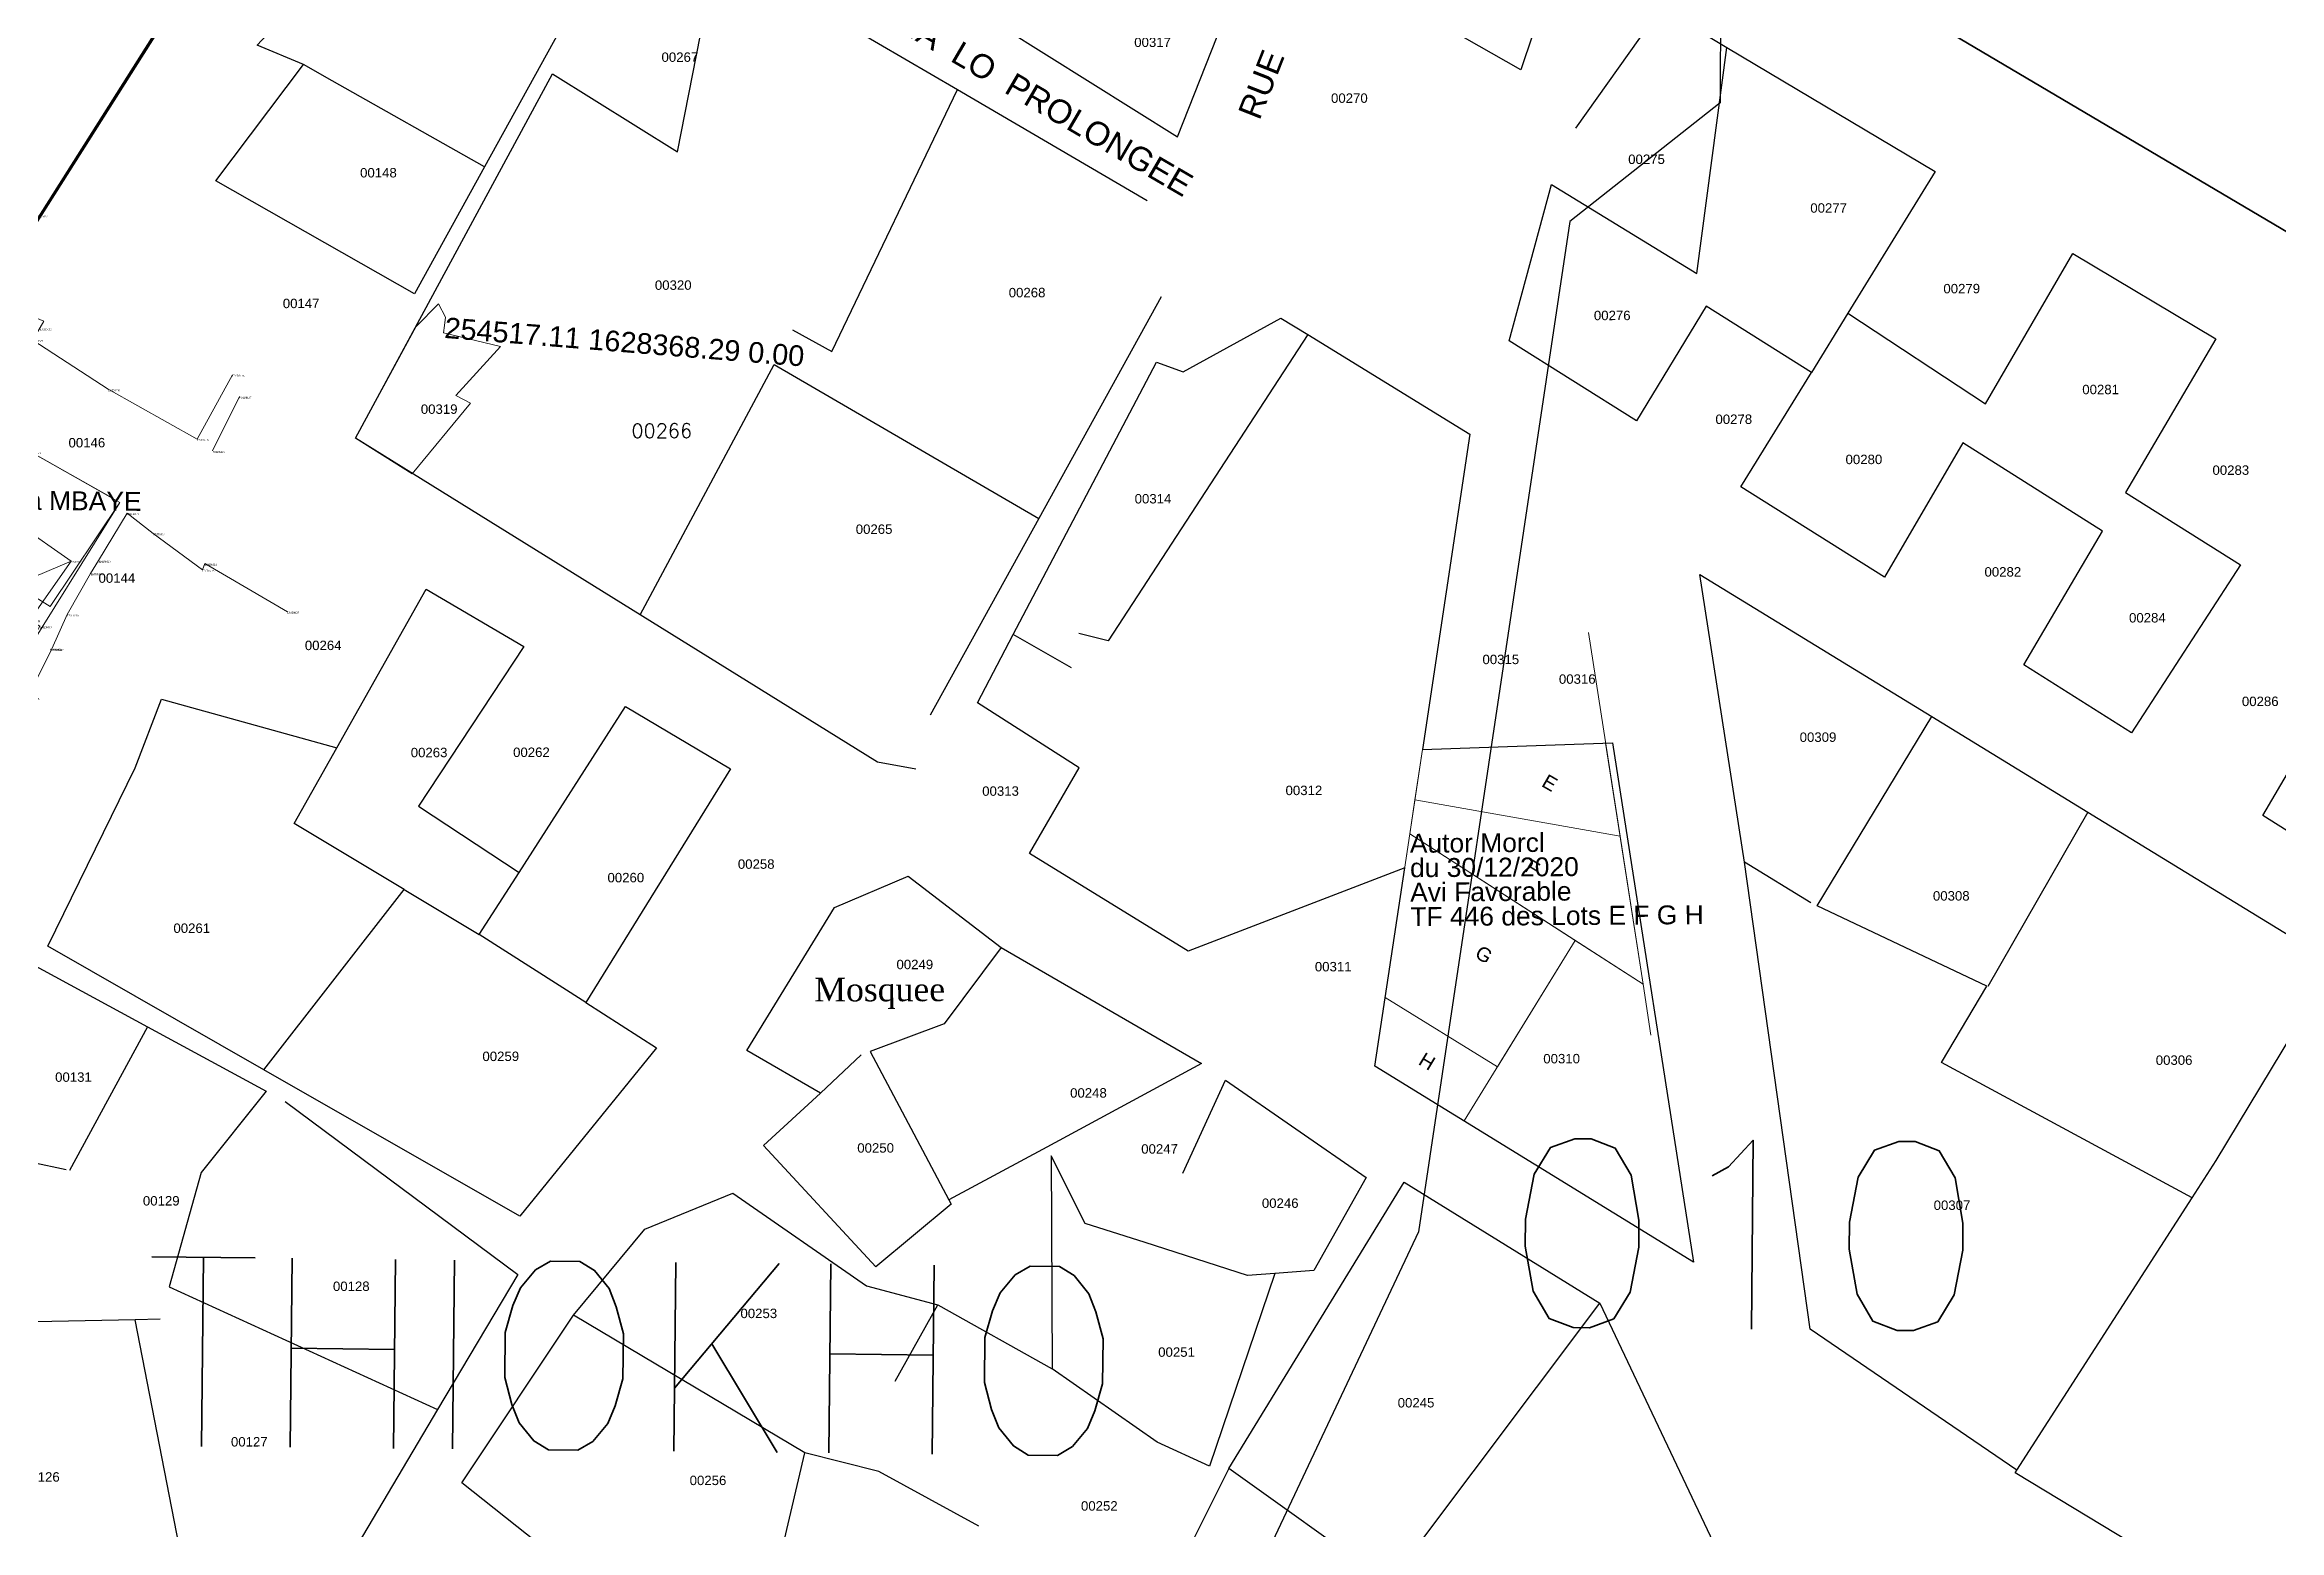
# Model space of a CAD drawing. Header units: metres. Extents: x 0 to 1324930, y 0 to 1631912.
# Drawn here: x 254476.1 to 254712.6, y 1628251.4 to 1628408.7 of the extents above; entities that cross this region are included whole.
import ezdxf
from ezdxf.enums import TextEntityAlignment as Align

# ---------------------------------------------------------------- set-up
doc = ezdxf.new("R2010")
doc.units = ezdxf.units.M
doc.header["$MEASUREMENT"] = 0
doc.linetypes.add('DGN Style 2', pattern=[29.229957, 17.537974, -11.691983])
for name, color, linetype in [('A_revoir_niveau_0', 7, 'Continuous'), ('historique_numero_parcelle', 7, 'Continuous'), ('limites_parcelles', 7, 'Continuous'), ('limites_sections', 7, 'Continuous'), ('limites_tf', 7, 'Continuous'), ('numero_lot', 7, 'Continuous'), ('numero_parcelle', 7, 'Continuous')]:
    doc.layers.add(name, color=color, linetype=linetype)
for name, color, linetype, lineweight in [('Autorisation de Morceller', 7, 'Continuous', 0), ('Cotation Surface 1', 1, 'Continuous', 0), ('Limites des CA Rufisque', 5, 'Continuous', 53), ('limites_communes_2025', 7, 'Continuous', 0), ('Nom_rues', 7, 'Continuous', 0), ('Régularisation', 1, 'Continuous', 40), ('VOIES_DE_CO_AXE_DE_20M49', 7, 'Continuous', 53)]:
    doc.layers.add(name, color=color, linetype=linetype, lineweight=lineweight)
doc.styles.add('ROMANC', font='romanc.shx', dxfattribs={"height": 0.2})
doc.styles.add('Style-Arial', font='arial.ttf')
doc.styles.add('Style-FANCY', font='times.ttf')
doc.styles.add('Style-STANDARD', font='STANDARD.shx')
doc.styles.add('Style-txt', font='txt.shx')
doc.styles.add('StyleTimes New Roman', font='times.ttf')

# ---------------------------------------------------------------- blocks, each defined once
blk = doc.blocks.new('*U89')
at = {"layer": 'Cotation Surface 1', "color": 4, "linetype": 'Continuous', "lineweight": 13, "flags": 128}
blk.add_lwpolyline([(-15.003492, 7.836878), (-15.049512, 6.937868), (-15.096581, 6.138683), (-8.87451, 5.1835), (-13.252577, -0.442233), (-11.581132, -1.156807), (-17.231293, -9.236347), (-23.611634, -5.886756), (-20.837412, 0.354425), (-18.074399, 6.606581), (-15.894535, 9.236318), (-15.003492, 7.836878)], close=True, dxfattribs=at)
at = {"layer": 'Cotation Surface 1', "color": 7, "linetype": 'Continuous', "lineweight": 40, "style": 'Style-Arial'}
blk.add_text('254517.11 1628368.29 0.00', height=2.218462, rotation=360, dxfattribs=at).set_placement((-15.003492, 7.836878), align=Align.TOP_LEFT)
blk = doc.blocks.new('*U124')
at = {"color": 7, "linetype": 'Continuous', "lineweight": 0}
for p, q in [((5.670322, 24.938745), (-6.025775, 32.377943)), ((6.62295, 10.74515), (1.422571, 2.933097)), ((4.35353, 5.775277), (3.133484, 2.676828)), ((4.35353, 5.775277), (3.133484, 2.676828)), ((4.35353, 5.775277), (7.396151, 4.577215)), ((8.981312, -3.215414), (4.35353, 5.775277)), ((8.981312, -3.215414), (4.35353, 5.775277)), ((4.35353, 5.775277), (7.396151, 4.577215)), ((11.047923, -0.339358), (14.723205, 6.175448)), ((11.047923, -0.339358), (14.723205, 6.175448)), ((17.040151, -3.719831), (14.723205, 6.175448)), ((17.040151, -3.719831), (14.723205, 6.175448)), ((1.422571, 2.933097), (-1.083962, -0.497985)), ((1.165553, -1.720498), (1.422571, 2.933097)), ((1.165553, -1.720498), (1.422571, 2.933097)), ((1.422571, 2.933097), (2.560274, 2.304105)), ((1.422571, 2.933097), (2.560274, 2.304105)), ((1.422571, 2.933097), (2.560274, 2.304105)), ((1.422571, 2.933097), (2.560274, 2.304105)), ((4.343089, 2.200534), (3.133484, 2.676828)), ((4.343089, 2.200534), (3.133484, 2.676828)), ((7.09572, 3.814233), (7.396151, 4.577215)), ((7.09572, 3.814233), (7.396151, 4.577215)), ((11.124635, 2.227808), (7.09572, 3.814233)), ((11.124635, 2.227808), (7.09572, 3.814233)), ((11.047923, -0.339358), (20.715433, 2.794975)), ((11.047923, -0.339358), (20.715433, 2.794975)), ((17.040151, -3.719831), (20.715433, 2.794975)), ((17.040151, -3.719831), (20.715433, 2.794975)), ((3.392011, 1.092035), (-1.083962, -0.497985)), ((3.392011, 1.092035), (-1.083962, -0.497985)), ((3.392011, 1.092035), (1.165553, -1.720498)), ((3.392011, 1.092035), (1.165553, -1.720498)), ((2.51119, -2.451793), (4.343089, 2.200534)), ((2.51119, -2.451793), (4.343089, 2.200534)), ((2.560274, 2.304105), (3.392011, 1.092035)), ((2.560274, 2.304105), (3.392011, 1.092035)), ((3.170673, -0.776955), (11.124635, 2.227808)), ((3.170673, -0.776955), (11.124635, 2.227808)), ((8.981312, -3.215414), (11.124635, 2.227808)), ((8.981312, -3.215414), (11.124635, 2.227808)), ((2.51119, -2.451793), (-1.083962, -0.497985)), ((3.170673, -0.776955), (8.981312, -3.215414)), ((3.170673, -0.776955), (8.981312, -3.215414)), ((11.047923, -0.339358), (17.040151, -3.719831)), ((11.047923, -0.339358), (17.040151, -3.719831)), ((2.51119, -2.451793), (8.021803, -4.570015)), ((8.981312, -3.215414), (8.021803, -4.570015)), ((8.981312, -3.215414), (8.021803, -4.570015)), ((8.021803, -4.570015), (9.883906, -7.939744)), ((18.150597, -6.692457), (19.440141, -4.848662)), ((18.150597, -6.692457), (19.440141, -4.848662)), ((19.560075, -7.678241), (18.150597, -6.692457)), ((19.560075, -7.678241), (18.150597, -6.692457)), ((19.440141, -4.848662), (24.987913, -8.728756)), ((20.371437, -15.347907), (19.440141, -4.848662)), ((20.371437, -15.347907), (19.440141, -4.848662)), ((19.440141, -4.848662), (24.987913, -8.728756)), ((9.883906, -7.939744), (5.707876, -13.910646)), ((9.883906, -7.939744), (12.932312, -10.071789)), ((16.224456, -12.447522), (19.560075, -7.678241)), ((16.224456, -12.447522), (19.560075, -7.678241)), ((16.224456, -12.447522), (24.987913, -8.728756)), ((16.224456, -12.447522), (24.987913, -8.728756)), ((20.598136, -15.005275), (24.987913, -8.728756)), ((20.598136, -15.005275), (24.987913, -8.728756)), ((12.932312, -10.071789), (12.227362, -11.07973)), ((18.971059, -15.79625), (12.227362, -11.07973)), ((2.011277, -13.447335), (0.635731, -14.710534)), ((2.777119, -14.199335), (2.011277, -13.447335)), ((4.538089, -13.088159), (2.777119, -14.199335)), ((5.707876, -13.910646), (4.538084, -13.088639)), ((7.070629, -14.868247), (5.707876, -13.910646)), ((20.371437, -15.347907), (16.224456, -12.447522)), ((20.371437, -15.347907), (16.224456, -12.447522)), ((0.635736, -14.710055), (2.360593, -15.884539)), ((2.360593, -15.884539), (2.865717, -15.447021)), ((2.865717, -15.447021), (7.70709, -19.62551)), ((6.982396, -15.308838), (7.070629, -14.868247)), ((14.446319, -21.533454), (6.982396, -15.308838)), ((18.971059, -15.79625), (14.446319, -21.533454)), ((17.559288, -19.262992), (20.321777, -15.313175)), ((21.684442, -15.638701), (19.009739, -20.277433)), ((20.371437, -15.347907), (20.598136, -15.005275)), ((20.598131, -15.005754), (21.684442, -15.638701)), ((7.70709, -19.62551), (12.119497, -22.208705)), ((19.009739, -20.277433), (17.559288, -19.262992)), ((16.080077, -22.393221), (14.609107, -21.668728))]:
    blk.add_line(p, q, dxfattribs=at)
at = {"color": 1, "linetype": 'Continuous', "lineweight": 0}
for p, q in [((-1.161861, 29.002941), (-6.02577, 32.378422)), ((5.670322, 24.938745), (-1.161861, 29.002941)), ((-11.919797, 26.323904), (-33.892102, -0.919694)), ((-11.919797, 26.323904), (-33.892102, -0.919694)), ((-11.919797, 26.323904), (-14.625115, 27.859508)), ((-0.355605, 19.01822), (-11.919797, 26.323904)), ((21.25088, 27.851533), (16.270772, 20.994817)), ((-43.953686, 7.902002), (-32.082199, 24.449606)), ((-43.953686, 7.902002), (-32.082199, 24.449606)), ((-6.780339, 10.062517), (-0.355605, 19.01822)), ((-6.780339, 10.062517), (-0.355605, 19.01822)), ((1.173908, 17.773884), (-0.355605, 19.01822)), ((16.338499, 20.168413), (16.434587, 18.995939)), ((16.434587, 18.995939), (22.102326, 16.646918)), ((22.102326, 16.646918), (20.929556, 14.666581)), ((20.929556, 14.666581), (28.900655, 9.446157)), ((-17.537667, -5.219321), (-6.780339, 10.062517)), ((-17.537667, -5.219321), (-6.780339, 10.062517)), ((38.316945, 4.179148), (42.058791, 10.989216)), ((-49.062155, 1.096878), (-43.953686, 7.902002)), ((5.752284, 9.437228), (9.604865, 9.062924)), ((28.900655, 9.446157), (38.316945, 4.179148)), ((42.791746, 8.677389), (39.959676, 2.926423)), ((-33.892102, -0.919694), (-45.008214, -16.997694)), ((-3.264326, -4.585926), (-1.083962, -0.497985)), ((-3.264326, -4.585926), (-7.021889, -10.569334)), ((19.243891, -20.038226), (30.138962, -2.521242)), ((30.903902, -3.65851), (27.892936, -8.684658)), ((30.903902, -3.65851), (27.892936, -8.684658)), ((33.673715, -5.804126), (30.903902, -3.65851)), ((-25.405723, -16.406584), (-17.537667, -5.219321)), ((38.88015, -9.654931), (33.673715, -5.804126)), ((27.892936, -8.684658), (27.04489, -10.036324)), ((27.892936, -8.684658), (27.04489, -10.036324)), ((39.117371, -9.006888), (38.88015, -9.654931)), ((47.869549, -14.090609), (39.117371, -9.006888)), ((-10.779451, -16.552741), (-7.021889, -10.569334)), ((16.197333, -26.205763), (-7.021889, -10.569334)), ((27.04489, -10.036324), (24.557464, -14.385633)), ((27.04489, -10.036324), (24.557464, -14.385633)), ((-11.807055, -18.43255), (-10.779451, -16.552741)), ((24.557464, -14.385633), (22.926279, -18.031099)), ((24.557464, -14.385633), (22.926279, -18.031099)), ((22.926279, -18.031099), (20.359237, -23.219119)), ((16.197333, -26.205763), (19.243891, -20.038226)), ((20.359237, -23.219119), (15.79549, -31.852653)), ((13.675977, -30.491013), (16.197333, -26.205763))]:
    blk.add_line(p, q, dxfattribs=at)
at = {"color": 2, "linetype": 'Continuous', "lineweight": 0}
for p, q in [((6.62295, 10.74515), (-12.782869, -17.564793)), ((6.62295, 10.74515), (-12.782869, -17.564793)), ((6.62295, 10.74515), (29.241033, -2.014682)), ((6.62295, 10.74515), (30.138962, -2.521242)), ((6.62295, 10.74515), (29.241033, -2.014682)), ((6.62295, 10.74515), (30.138962, -2.521242)), ((22.775309, -13.548673), (-0.195717, 0.79782)), ((22.775309, -13.548673), (-0.195717, 0.79782)), ((30.138962, -2.521242), (22.775309, -13.548673)), ((30.138962, -2.521242), (22.775309, -13.548673))]:
    blk.add_line(p, q, dxfattribs=at)
at = {"color": 7, "linetype": 'Continuous', "lineweight": 0, "style": 'StyleTimes New Roman'}
for s, height, p in [('EMDM80', 0.2, (-6.025775, 32.377943)), ('EMDM81', 0.2, (-1.161866, 29.002462)), ('EMDM83', 0.2, (5.699745, 28.567657)), ('EMDM78', 0.2, (-14.62512, 27.859029)), ('EMDM79', 0.2, (-11.919803, 26.323425)), ('EMDM37', 0.2, (21.250875, 27.851053)), ('EMDM73', 0.4, (-32.082199, 24.449606)), ('EMDM82', 0.2, (5.670317, 24.938266)), ('EMDM36', 0.2, (18.415408, 23.947124)), ('EMDM84', 0.2, (-0.35561, 19.017741)), ('EMDM35', 0.2, (16.338494, 20.167934)), ('EMDM34', 0.2, (16.434582, 18.99546)), ('EMDM85', 0.2, (1.173903, 17.773405)), ('EMDM33', 0.2, (19.895604, 17.561023)), ('EMDM31', 0.2, (20.929551, 14.666101)), ('EMDM32', 0.2, (21.665038, 15.908044)), ('EMDM86', 0.2, (-6.780344, 10.062038)), ('EMDM86', 0.2, (-6.780344, 10.062038)), ('EMDM28', 0.2, (42.058786, 10.988737)), ('EMDM74', 0.4, (-43.953686, 7.902002)), ('EMDM5', 0.4, (9.604865, 9.062924)), ('EMDM30', 0.2, (28.90065, 9.445677)), ('EMDM27', 0.2, (42.791741, 8.67691)), ('EMDM66', 0.2, (0.476178, 2.857911)), ('EMDM3', 0.2, (1.672175, 3.412978)), ('EMDM6', 0.2, (20.715428, 2.794496)), ('EMDM29', 0.2, (38.31694, 4.178669)), ('EMDM26', 0.2, (39.959671, 2.925943)), ('EMDM65', 0.2, (3.459932, 1.543295)), ('EMDM64', 0.2, (3.671493, 1.566974)), ('EMDM39', 0.2, (11.335843, 1.702868)), ('EMDM77', 0.2, (-33.892149, -0.924166)), ('EMDM67', 0.2, (-1.439455, -0.162232)), ('EMDM1', 0.2, (-1.083962, -0.497985)), ('EMDM71', 0.2, (-1.028006, -1.816145)), ('EMDM68', 0.2, (-1.002201, -0.207027)), ('EMDM69', 0.2, (0.186533, -0.771646)), ('EMDM40', 0.2, (11.103574, -0.644222)), ('EMDM72', 0.2, (-3.264331, -4.586406)), ('EMDM70', 0.2, (-1.078679, -3.698117)), ('EMDM42', 0.2, (7.608655, -4.692431)), ('EMDM41', 0.2, (9.113195, -3.535173)), ('EMDM21', 0.2, (30.903897, -3.65899)), ('EMDM87', 0.2, (-17.537672, -5.2198)), ('EMDM22', 0.2, (33.67371, -5.804605)), ('EMDM43', 0.2, (9.782956, -7.416823)), ('EMDM53', 0.2, (13.91746, -7.50476)), ('EMDM7', 0.2, (24.987866, -8.733228)), ('EMDM20', 0.2, (27.892931, -8.685137)), ('EMDM24', 0.2, (39.117366, -9.007367)), ('EMDM2', 0.4, (-8.878126, -10.182363)), ('EMDM44', 0.2, (12.158981, -10.09233)), ('EMDM45', 0.2, (12.543384, -10.712803)), ('EMDM52', 0.2, (15.010592, -10.049084)), ('EMDM51', 0.2, (16.168751, -11.049106)), ('EMDM19', 0.2, (27.044885, -10.036803)), ('EMDM23', 0.2, (38.880145, -9.655411)), ('EMDM59', 0.2, (-0.943888, -13.133353)), ('EMDM58', 0.2, (2.011272, -13.447814)), ('EMDM56', 0.2, (4.538084, -13.088639)), ('EMDM25', 0.2, (47.869544, -14.091088)), ('EMDM88', 0.2, (-25.405728, -16.407064)), ('EMDM90', 0.4, (-10.779451, -16.552741)), ('EMDM60', 0.2, (0.635731, -14.710534)), ('EMDM61', 0.2, (2.360588, -15.885018)), ('EMDM57', 0.2, (2.777072, -14.203807)), ('EMDM62', 0.2, (2.865712, -15.447501)), ('EMDM54', 0.2, (6.982396, -15.308838)), ('EMDM55', 0.2, (7.070629, -14.868247)), ('EMDM50', 0.2, (13.259477, -15.533991)), ('EMDM8', 0.2, (20.17377, -15.647132)), ('EMDM9', 0.2, (20.598131, -15.005754)), ('EMDM10', 0.2, (21.684442, -15.638701)), ('EMDM18', 0.2, (24.557459, -14.386113)), ('EMDM76', 0.2, (-45.008219, -16.998173)), ('EMDM89', 0.4, (-11.807055, -18.43255)), ('EMDM46', 0.2, (16.184863, -16.778691)), ('EMDM16', 0.2, (22.707213, -17.988575)), ('EMDM17', 0.2, (22.926274, -18.031578)), ('EMDM63', 0.2, (7.707085, -19.625989)), ('EMDM11', 0.2, (19.243886, -20.038706)), ('EMDM47', 0.2, (12.119492, -22.209184)), ('EMDM49', 0.2, (14.609101, -21.669208)), ('EMDM48', 0.2, (16.080072, -22.3937)), ('EMDM15', 0.2, (20.359232, -23.219598)), ('EMDM12', 0.2, (16.197328, -26.206242)), ('EMDM13', 0.4, (13.675977, -30.491013)), ('EMDM14', 0.4, (15.79549, -31.852653))]:
    blk.add_text(s, height=height, rotation=359.3981, dxfattribs=at).set_placement(p, align=Align.TOP_LEFT)
at = {"color": 7, "linetype": 'Continuous', "lineweight": 30, "style": 'StyleTimes New Roman'}
blk.add_text('EMDM75', height=0.2, rotation=359.3981, dxfattribs=at).set_placement((-49.062202, 1.092405), align=Align.TOP_LEFT)
at = {"color": 7, "linetype": 'Continuous', "lineweight": 30, "insert": (6.62295, 10.74515), "char_height": 0.2, "attachment_point": 1, "rotation": 359.39809687, "line_spacing_factor": 0.72, "style": 'StyleTimes New Roman'}
blk.add_mtext('\\fArial|b0|i0|c00|p39;254460.556,1628373.481', dxfattribs=at)
at = {"color": 7, "linetype": 'Continuous', "lineweight": 0, "char_height": 0.4, "attachment_point": 1, "rotation": 359.39809687, "line_spacing_factor": 0.72, "style": 'StyleTimes New Roman'}
for s, insert in [('EMDM4', (5.752284, 9.437228)), ('EMDM38', (12.749927, 1.817698))]:
    blk.add_mtext(s, dxfattribs=dict(at, insert=insert))

msp = doc.modelspace()

# ---------------------------------------------------------------- linework, layer by layer
at = {"layer": 'Autorisation de Morceller', "color": 2, "linetype": 'Continuous', "lineweight": 13}
for p, q in [((254639.49891, 1628346.42762), (254642.84684, 1628324.8743)), ((254621.1334, 1628328.72481), (254642.84684, 1628324.8743)), ((254645.28115, 1628309.2031), (254620.59086, 1628325.12282)), ((254626.34614, 1628294.7583), (254638.09889, 1628313.83402))]:
    msp.add_line(p, q, dxfattribs=at)
at = {"layer": 'Autorisation de Morceller', "color": 2, "linetype": 'Continuous', "lineweight": 13, "flags": 128}
msp.add_lwpolyline([(254621.1334, 1628328.72481), (254642.84684, 1628324.8743), (254645.28115, 1628309.2031), (254638.09889, 1628313.83402), (254620.59086, 1628325.12282), (254621.1334, 1628328.72481)], close=True, dxfattribs=at)
msp.add_lwpolyline([(254634.88721, 1628289.49607), (254626.34614, 1628294.7583), (254638.09891, 1628313.834), (254645.28115, 1628309.2031), (254646.11604, 1628303.8284)], dxfattribs=at)
at = {"layer": 'Autorisation de Morceller', "color": 2, "linetype": 'Continuous', "lineweight": 13}
for points in [[(254641.3171, 1628334.72249), (254645.28115, 1628309.2031), (254620.59128, 1628325.12254), (254621.93822, 1628334.06451)], [(254641.3171, 1628334.72249), (254642.84684, 1628324.8743), (254621.1334, 1628328.72481), (254621.93822, 1628334.06451)], [(254620.59128, 1628325.12254), (254638.09889, 1628313.83402), (254626.34621, 1628294.75825), (254616.89464, 1628300.5815)], [(254620.59128, 1628325.12254), (254638.09889, 1628313.83402), (254629.86956, 1628300.47708), (254617.98211, 1628307.80108)]]:
    msp.add_3dface(points, dxfattribs=at)
at = {"layer": 'Limites des CA Rufisque', "color": 1, "linetype": 'Continuous', "lineweight": 70, "extrusion": (4.73613e-08, -2.66677e-08, 1), "elevation": -0.03131, "flags": 128}
msp.add_lwpolyline([(254254.3961, 1628625.9535), (254251.15707, 1628819.12302), (254244.95067, 1628605.35724), (254530.9595, 1628477.75489), (254381.88501, 1628242.49828), (254651.87611, 1628047.60303), (254702.8976, 1628149.646), (254714.8038, 1628163.1398), (254729.8851, 1628173.8554), (254741.93776, 1628179.52722), (254745.58243, 1628185.08964), (254773.63346, 1628185.31333), (254773.9383, 1628185.3648), (255059.3394, 1628190.3528), (254884.8597, 1628290.4389), (254820.169, 1628325.7609), (254650.3061, 1628426.1705), (254597.1248, 1628455.9362), (254528.9207, 1628489.0054), (254260.5899, 1628602.7607), (254249.1013, 1628608.8357), (254254.3961, 1628625.9535)], close=True, dxfattribs=at)
at = {"layer": 'limites_communes_2025', "color": 3, "lineweight": 80, "flags": 128}
for points in [[(254255.5318, 1628934.7207), (254250.7693, 1628842.2487), (254254.3961, 1628625.9535), (254249.1013, 1628608.8357), (254260.5899, 1628602.7607), (254528.9207, 1628489.0054), (254597.1248, 1628455.9362), (254650.3061, 1628426.1705), (254820.169, 1628325.7609), (254884.8597, 1628290.4389), (255059.3394, 1628190.3528), (254773.9383, 1628185.3648), (254743.3789, 1628180.2054), (254729.8851, 1628173.8554), (254714.8038, 1628163.1398), (254702.8976, 1628149.646), (254642.1756, 1628028.202), (254627.0943, 1628011.9301), (254587.0098, 1627982.9582), (254538.1941, 1627952.0019), (254300.4655, 1627793.2515), (254283.3998, 1627779.7578), (254275.8592, 1627770.6296), (254219.5028, 1627640.4544)], [(254820.169, 1628325.7609), (254650.3061, 1628426.1705)]]:
    msp.add_lwpolyline(points, dxfattribs=at)
at = {"layer": 'limites_parcelles'}
for p, q in [((254498.59541, 1628408.60248), (254514.05988, 1628425.13095)), ((254632.33399, 1628406.00063), (254605.76452, 1628421.16188)), ((254543.07892, 1628397.33322), (254547.31023, 1628418.74659)), ((254547.31023, 1628418.74659), (254572.72877, 1628403.90274)), ((254636.24776, 1628417.65163), (254632.33399, 1628406.00063)), ((254533.26649, 1628415.00356), (254522.65916, 1628395.73583)), ((254638.1792, 1628399.83308), (254647.21146, 1628412.51606)), ((254647.21146, 1628412.51606), (254654.14217, 1628408.38136)), ((254503.51097, 1628406.55347), (254498.59541, 1628408.60248)), ((254494.23777, 1628394.26), (254503.51097, 1628406.55347)), ((254506.52541, 1628404.85014), (254503.51097, 1628406.55347)), ((254650.98691, 1628384.43003), (254654.14217, 1628408.38136)), ((254654.14217, 1628408.38136), (254676.21624, 1628395.23007)), ((254522.65916, 1628395.73583), (254506.52541, 1628404.85014)), ((254509.02315, 1628367.00952), (254529.8677, 1628405.56412)), ((254529.8677, 1628405.56412), (254543.07892, 1628397.33322)), ((254559.41049, 1628376.17733), (254572.72877, 1628403.90274)), ((254572.72877, 1628403.90274), (254592.78919, 1628392.18705)), ((254522.65916, 1628395.73583), (254515.2689, 1628382.30651)), ((254676.21624, 1628395.23007), (254666.96928, 1628380.2362)), ((254515.2689, 1628382.30651), (254494.23777, 1628394.26)), ((254631.10995, 1628377.32297), (254635.58251, 1628393.87608)), ((254635.58251, 1628393.87608), (254650.98691, 1628384.43003)), ((254681.51384, 1628370.65815), (254690.77872, 1628386.55221)), ((254690.77872, 1628386.55221), (254705.91208, 1628377.53561)), ((254594.27304, 1628381.95875), (254581.325, 1628358.49491)), ((254651.955, 1628380.99169), (254644.58179, 1628368.84262)), ((254663.09314, 1628373.9462), (254651.955, 1628380.99169)), ((254666.96928, 1628380.2362), (254663.09314, 1628373.9462)), ((254666.96928, 1628380.2362), (254681.51384, 1628370.65815)), ((254555.27449, 1628378.47818), (254559.41049, 1628376.17733)), ((254609.80483, 1628377.98392), (254588.67606, 1628345.5697)), ((254596.62175, 1628374.02283), (254606.95033, 1628379.72763)), ((254606.95033, 1628379.72763), (254609.80483, 1628377.98392)), ((254609.80483, 1628377.98392), (254626.96203, 1628367.45173)), ((254644.58179, 1628368.84262), (254631.10995, 1628377.32297)), ((254705.91208, 1628377.53561), (254696.32802, 1628361.26075)), ((254539.14141, 1628348.29586), (254553.31259, 1628374.82303)), ((254553.31259, 1628374.82303), (254581.325, 1628358.49491)), ((254578.62287, 1628346.21661), (254593.7789, 1628375.04644)), ((254593.7789, 1628375.04644), (254596.62175, 1628374.02283)), ((254655.63973, 1628361.87696), (254663.09314, 1628373.9462)), ((254539.14141, 1628348.29586), (254509.02315, 1628367.00952)), ((254626.96203, 1628367.45173), (254621.93822, 1628334.06451)), ((254679.11298, 1628366.52191), (254670.82437, 1628352.31039)), ((254693.90709, 1628357.15447), (254679.11298, 1628366.52191)), ((254670.82437, 1628352.31039), (254655.63973, 1628361.87696)), ((254696.32802, 1628361.26075), (254708.49773, 1628353.60754)), ((254581.325, 1628358.49491), (254569.84108, 1628337.6849)), ((254685.56831, 1628343.01284), (254693.90709, 1628357.15447)), ((254656.03151, 1628322.13116), (254651.30046, 1628352.57538)), ((254651.30046, 1628352.57538), (254675.8393, 1628337.53947)), ((254708.49773, 1628353.60754), (254696.96681, 1628335.82793)), ((254507.02845, 1628334.22938), (254516.50127, 1628351.03408)), ((254516.50127, 1628351.03408), (254526.82706, 1628344.94688)), ((254564.24161, 1628332.71114), (254539.14141, 1628348.29586)), ((254526.82706, 1628344.94688), (254515.68415, 1628328.05832)), ((254574.83887, 1628339.00666), (254578.62287, 1628346.21661)), ((254584.802, 1628342.71027), (254578.62287, 1628346.21661)), ((254588.67606, 1628345.5697), (254585.57378, 1628346.33267)), ((254710.8894, 1628327.05857), (254721.59891, 1628345.38638)), ((254696.96681, 1628335.82793), (254685.56831, 1628343.01284)), ((254485.68971, 1628332.11979), (254488.47339, 1628339.39744)), ((254488.47339, 1628339.39744), (254507.02845, 1628334.22938)), ((254526.32211, 1628321.05168), (254537.57354, 1628338.5906)), ((254537.57354, 1628338.5906), (254548.70057, 1628332.02517)), ((254585.60658, 1628332.12034), (254574.83887, 1628339.00666)), ((254663.69345, 1628317.51806), (254675.8393, 1628337.53947)), ((254675.8393, 1628337.53947), (254692.36545, 1628327.41589)), ((254502.50617, 1628326.2176), (254507.02845, 1628334.22938)), ((254621.93822, 1628334.06451), (254632.92921, 1628334.43993)), ((254632.92921, 1628334.43993), (254642.05003, 1628334.75103)), ((254642.05003, 1628334.75103), (254650.60829, 1628279.7915)), ((254476.43173, 1628313.23524), (254485.68971, 1628332.11979)), ((254548.70057, 1628332.02517), (254533.40512, 1628307.2657)), ((254568.30396, 1628331.9904), (254564.24161, 1628332.71114)), ((254580.33665, 1628323.03665), (254585.60658, 1628332.12034)), ((254514.14423, 1628319.24327), (254502.50617, 1628326.2176)), ((254515.68415, 1628328.05832), (254526.32211, 1628321.05168)), ((254692.36545, 1628327.41589), (254681.77625, 1628308.95834)), ((254692.36545, 1628327.41589), (254718.49681, 1628311.40349)), ((254727.63658, 1628316.50544), (254710.8894, 1628327.05857)), ((254522.11528, 1628314.48442), (254526.32211, 1628321.05168)), ((254597.12332, 1628312.70364), (254580.33665, 1628323.03665)), ((254620.05681, 1628321.53805), (254597.12332, 1628312.70364)), ((254616.89473, 1628300.53721), (254620.05681, 1628321.53805)), ((254662.98672, 1628272.70887), (254656.03151, 1628322.13116)), ((254663.04263, 1628317.82661), (254656.03151, 1628322.13116)), ((254499.32582, 1628300.13586), (254514.14423, 1628319.24327)), ((254514.14423, 1628319.24327), (254522.10659, 1628314.47084)), ((254559.70629, 1628317.34809), (254567.51, 1628320.64665)), ((254567.51, 1628320.64665), (254577.35905, 1628313.1081)), ((254550.41967, 1628302.2041), (254559.70629, 1628317.34809)), ((254681.65611, 1628309.00807), (254663.69345, 1628317.51806)), ((254522.10659, 1628314.47084), (254522.11528, 1628314.48442)), ((254533.40512, 1628307.2657), (254522.11528, 1628314.48442)), ((254473.10347, 1628312.23739), (254486.99321, 1628304.69817)), ((254499.32582, 1628300.13586), (254476.43173, 1628313.23524)), ((254577.35905, 1628313.1081), (254571.32669, 1628305.02282)), ((254577.35905, 1628313.1081), (254598.56102, 1628300.80495)), ((254705.95283, 1628290.54102), (254718.49681, 1628311.40349)), ((254533.40512, 1628307.2657), (254540.87742, 1628302.48213)), ((254676.88394, 1628300.9357), (254681.65611, 1628309.00807)), ((254486.99321, 1628304.69817), (254478.72689, 1628289.49653)), ((254486.99321, 1628304.69817), (254499.55103, 1628297.896)), ((254571.32669, 1628305.02282), (254563.49213, 1628302.09425)), ((254540.87742, 1628302.48213), (254526.38611, 1628284.65568)), ((254558.24142, 1628297.68139), (254550.41967, 1628302.2041)), ((254526.38611, 1628284.65568), (254499.32582, 1628300.13586)), ((254562.5128, 1628301.73193), (254558.24142, 1628297.68139)), ((254563.49213, 1628302.09425), (254571.80833, 1628286.37962)), ((254598.56102, 1628300.80495), (254582.17863, 1628291.97566)), ((254650.60829, 1628279.7915), (254616.89473, 1628300.53721)), ((254683.92393, 1628297.1213), (254676.88394, 1628300.9357)), ((254499.55103, 1628297.896), (254492.68977, 1628289.26871)), ((254552.20322, 1628292.12652), (254558.24142, 1628297.68139)), ((254596.56744, 1628289.20839), (254601.10552, 1628299.04052)), ((254601.10552, 1628299.04052), (254615.98179, 1628288.74311)), ((254501.58392, 1628296.7905), (254526.19029, 1628278.49419)), ((254703.40629, 1628286.58493), (254683.92393, 1628297.1213)), ((254478.38667, 1628289.56576), (254460.50482, 1628293.39514)), ((254564.07482, 1628279.30175), (254552.20322, 1628292.12652)), ((254582.17863, 1628291.97566), (254571.80833, 1628286.37962)), ((254586.24799, 1628283.88368), (254582.65088, 1628291.03659)), ((254582.65088, 1628291.03659), (254582.75289, 1628268.50302)), ((254703.40629, 1628286.58493), (254705.95283, 1628290.54102)), ((254492.68977, 1628289.26871), (254489.2871, 1628277.17882)), ((254601.43036, 1628257.96434), (254620.01361, 1628288.25233)), ((254615.98179, 1628288.74311), (254610.45358, 1628278.8987)), ((254620.01361, 1628288.25233), (254640.70667, 1628275.43792)), ((254539.62152, 1628283.27599), (254548.93432, 1628287.07812)), ((254548.93432, 1628287.07812), (254563.07932, 1628277.27911)), ((254572.05089, 1628285.92127), (254564.07482, 1628279.30175)), ((254571.80833, 1628286.37962), (254572.05089, 1628285.92127)), ((254684.85024, 1628257.7578), (254703.40629, 1628286.58493)), ((254532.08122, 1628274.18706), (254539.62152, 1628283.27599)), ((254592.57373, 1628281.85794), (254586.24799, 1628283.88368)), ((254603.40358, 1628278.38234), (254592.57373, 1628281.85794)), ((254526.19029, 1628278.49419), (254517.69183, 1628264.20217)), ((254606.31357, 1628278.59909), (254599.40945, 1628258.20972)), ((254606.31357, 1628278.59909), (254603.40358, 1628278.38234)), ((254610.45358, 1628278.8987), (254606.31357, 1628278.59909)), ((254489.2871, 1628277.17882), (254517.69183, 1628264.20217)), ((254563.07932, 1628277.27911), (254570.64519, 1628275.28623)), ((254488.32486, 1628273.74602), (254485.69452, 1628273.69994)), ((254520.25018, 1628256.43676), (254532.08122, 1628274.18706)), ((254556.55896, 1628259.62108), (254532.08122, 1628274.18706)), ((254566.12308, 1628267.20443), (254570.64519, 1628275.28623)), ((254570.64519, 1628275.28623), (254582.75289, 1628268.50302)), ((254620.60502, 1628248.67702), (254640.70667, 1628275.43792)), ((254640.70667, 1628275.43792), (254653.37038, 1628248.75264)), ((254485.69452, 1628273.69994), (254473.3471, 1628273.44752)), ((254490.35051, 1628249.77665), (254485.69452, 1628273.69994)), ((254684.85024, 1628257.7578), (254662.98672, 1628272.70887)), ((254593.86273, 1628260.71735), (254582.75289, 1628268.50302)), ((254517.69183, 1628264.20217), (254505.60682, 1628243.82085)), ((254551.82472, 1628239.44675), (254556.55896, 1628259.62108)), ((254564.38486, 1628257.63881), (254556.55896, 1628259.62108)), ((254599.40945, 1628258.20972), (254593.86273, 1628260.71735)), ((254574.98, 1628251.85228), (254564.38486, 1628257.63881)), ((254601.43036, 1628257.96434), (254592.8985, 1628240.81176)), ((254618.15074, 1628246.02091), (254601.43036, 1628257.96434)), ((254684.67551, 1628257.48635), (254684.85024, 1628257.7578)), ((254719.36974, 1628236.52286), (254684.67551, 1628257.48635)), ((254541.74307, 1628239.42349), (254520.25018, 1628256.43676))]:
    msp.add_line(p, q, dxfattribs=at)
at = {"layer": 'limites_sections', "color": 112, "linetype": 'Continuous', "lineweight": 40, "extrusion": (8.39025e-08, 1.87893e-07, 1), "elevation": 0.32732, "flags": 128}
msp.add_lwpolyline([(254262.03261, 1628116.19268), (254166.41826, 1628175.61859), (254127.46815, 1628196.62724), (254111.3613, 1628174.17081), (254032.48387, 1628219.15291), (253942.25835, 1628268.6873), (253897.9434, 1628292.24873), (253879.12759, 1628301.60979), (253837.10318, 1628319.10065), (253836.32341, 1628343.15576), (253766.75744, 1628373.2026), (253736.00732, 1628381.87538), (253797.54557, 1628539.69914), (253857.92109, 1628652.65223), (253891.31746, 1628762.51784), (253949.11819, 1628726.58373), (253998.55698, 1628699.30707), (254169.03575, 1628626.00115), (254244.31396, 1628604.77554), (254450.41717, 1628512.2488), (254530.32279, 1628477.17319), (254381.88501, 1628242.49828), (254262.03261, 1628116.19268)], close=True, dxfattribs=at)
at = {"layer": 'limites_sections', "color": 112, "lineweight": 40, "extrusion": (3.13226e-08, -1.22909e-08, 1), "elevation": -0.01207, "flags": 128}
msp.add_lwpolyline([(254381.88501, 1628242.49828), (254651.87611, 1628047.60303), (254649.15134, 1628042.15348), (254282.05672, 1627781.84877), (254258.71294, 1627753.64224), (254158.40289, 1627667.71999), (254016.92288, 1627730.1281), (253789.71707, 1627795.71888), (253560.79306, 1627891.44223), (253461.17819, 1627935.95099), (253423.02777, 1627967.74297), (253305.37539, 1628033.50285), (253374.26849, 1628101.94024), (253388.28287, 1628177.21207), (253454.03286, 1628268.7428), (253456.85853, 1628379.83858), (253454.87949, 1628458.45481), (253488.58964, 1628500.41443), (253582.98829, 1628458.10249), (253644.43714, 1628425.9811), (253736.00732, 1628381.87538), (253766.75744, 1628373.2026), (253836.32341, 1628343.15576), (253837.10318, 1628319.10065), (253879.12759, 1628301.60979), (253897.9434, 1628292.24873), (253942.25835, 1628268.6873), (254032.48387, 1628219.15291), (254111.3613, 1628174.17081), (254127.46815, 1628196.62724), (254166.41826, 1628175.61859), (254262.03261, 1628116.19268), (254381.88501, 1628242.49828)], close=True, dxfattribs=at)
at = {"layer": 'limites_sections', "color": 112, "linetype": 'Continuous', "lineweight": 40, "extrusion": (3.06795e-07, 1.19366e-07, 1), "elevation": 0.27263, "flags": 128}
msp.add_lwpolyline([(254530.32279, 1628477.17319), (254534.96035, 1628486.07704), (254597.1248, 1628455.9362), (254650.3061, 1628426.1705), (254820.169, 1628325.7609), (254884.8597, 1628290.4389), (255059.3394, 1628190.3528), (254773.9383, 1628185.3648), (254773.32025, 1628185.26045), (254745.58243, 1628185.08964), (254741.93776, 1628179.52722), (254729.8851, 1628173.8554), (254714.8038, 1628163.1398), (254702.8976, 1628149.646), (254651.87611, 1628047.60303), (254381.88501, 1628242.49828), (254530.32279, 1628477.17319)], close=True, dxfattribs=at)
at = {"layer": 'limites_tf', "color": 1, "linetype": 'Continuous', "lineweight": 0}
msp.add_line((254608.63246, 1628430.93015), (254596.01425, 1628398.89563), dxfattribs=at)
at = {"layer": 'limites_tf', "color": 5, "linetype": 'Continuous', "lineweight": 30}
for p, q in [((254572.90696, 1628413.36475), (254596.01425, 1628398.89563)), ((254596.01425, 1628398.89563), (254601.39629, 1628412.5593))]:
    msp.add_line(p, q, dxfattribs=at)
at = {"layer": 'limites_tf', "color": 7, "linetype": 'Continuous', "lineweight": 30, "flags": 128}
msp.add_lwpolyline([(254653.51346, 1628424.27456), (254653.4377, 1628402.50512), (254637.53904, 1628389.93766), (254621.51427, 1628282.998), (254587.36627, 1628210.54584), (254653.29938, 1628164.35725), (254645.27217, 1628170.04358), (254656.09888, 1628185.33197), (254671.33068, 1628175.25817), (254671.08867, 1628174.84358), (254661.83862, 1628158.37519), (254677.62922, 1628147.31329), (254686.97523, 1628163.89034), (254696.43403, 1628180.66745), (254680.77016, 1628192.02566), (254692.60577, 1628210.256), (254706.03178, 1628194.1049), (254696.43403, 1628180.66745), (254711.0813, 1628173.00755), (254702.80922, 1628155.74559), (254693.45547, 1628136.22642), (254693.45674, 1628136.22553), (254693.45896, 1628136.22398), (254698.03596, 1628139.92271)], dxfattribs=at)

# ---------------------------------------------------------------- block references
at = {"layer": 'A_revoir_niveau_0', "color": 7, "linetype": 'Continuous', "lineweight": 0}
msp.add_blockref('*U124', (254453.93305, 1628362.73585), dxfattribs=at)
at = {"layer": 'Cotation Surface 1', "color": 4, "linetype": 'Continuous', "lineweight": 13, "xscale": 0.984415, "yscale": 0.984415, "zscale": 0.984415, "rotation": 355.4442}
msp.add_blockref('*U89', (254532.65366, 1628370.93998), dxfattribs=at)

# ---------------------------------------------------------------- texts
at = {"layer": 'Autorisation de Morceller', "color": 2, "linetype": 'Continuous', "lineweight": 13, "char_height": 1.5, "attachment_point": 5, "line_spacing_factor": 0.6, "style": 'ROMANC'}
for s, insert, rotation in [('\\fArial|b0|i0|c00|p39;E', (254635.41248, 1628330.52339), 329.9835861), ('\\fArial|b0|i0|c00|p39;F', (254633.57929, 1628321.55011), 328.9736018), ('\\fArial|b0|i0|c00|p39;G', (254628.44383, 1628312.34496), 328.9736018), ('\\fArial|b0|i0|c00|p39;H', (254622.43006, 1628301.04056), 328.9736018)]:
    msp.add_mtext(s, dxfattribs=dict(at, insert=insert, rotation=rotation))
at = {"layer": 'historique_numero_parcelle', "color": 7, "lineweight": 0, "style": 'Style-txt'}
msp.add_text('00266', height=1.500249, rotation=0.13223, dxfattribs=at).set_placement((254541.42406, 1628367.79796), align=Align.MIDDLE_CENTER)
at = {"layer": 'historique_numero_parcelle', "color": 7, "lineweight": 0, "style": 'Style-Arial'}
for s, p in [('00146', (254478.63452, 1628367.02905)), ('00144', (254481.8126, 1628352.69663))]:
    msp.add_text(s, height=1, rotation=0.13223, dxfattribs=at).set_placement(p, align=Align.TOP_LEFT)
at = {"layer": 'limites_sections', "color": 3, "lineweight": 30, "style": 'Style-txt'}
msp.add_text('010', height=20.003282, rotation=359.50643, dxfattribs=at).set_placement((254655.98123, 1628282.70404), align=Align.MIDDLE_CENTER)
at = {"layer": 'limites_tf', "color": 7, "linetype": 'Continuous', "lineweight": 30, "insert": (254620.59128, 1628325.12254), "char_height": 2, "attachment_point": 1, "rotation": 0.4081211, "line_spacing_factor": 0.776524, "style": 'Style-Arial'}
msp.add_mtext('Autor Morcl \\Pdu 30/12/2020\\PAvi Favorable\\PTF 446 des Lots E F G H', dxfattribs=at)
at = {"layer": 'Nom_rues', "color": 7, "linetype": 'Continuous', "lineweight": 0, "style": 'Style-Arial'}
for s, rotation, p in [('RUE  PROJETEE', 68.50081, (254602.35435, 1628401.48329)), ('RUE  ADAMA  LO  PROLONGEE', 329.665259, (254552.67727, 1628421.10406))]:
    msp.add_text(s, height=2.500415, rotation=rotation, dxfattribs=at).set_placement(p, align=Align.TOP_LEFT)
at = {"layer": 'numero_lot', "color": 7, "linetype": 'DGN Style 2', "lineweight": 0, "style": 'Style-FANCY'}
msp.add_text('Mosquee', height=2.500417, rotation=0.13223, dxfattribs=at).set_placement((254564.49211, 1628308.65512), align=Align.MIDDLE_CENTER)
at = {"layer": 'numero_parcelle', "color": 5, "lineweight": 0, "style": 'Style-Arial'}
for s, p in [('00317', (254591.42894, 1628409.41642)), ('00267', (254541.39666, 1628407.84047)), ('00270', (254612.25666, 1628403.50098)), ('00275', (254643.70799, 1628397.03214)), ('00148', (254509.49446, 1628395.6049)), ('00277', (254662.98306, 1628391.87409)), ('00320', (254540.69569, 1628383.70898)), ('00268', (254578.14591, 1628382.91816)), ('00279', (254677.06792, 1628383.33772)), ('00147', (254501.31443, 1628381.77089)), ('00276', (254640.07698, 1628380.49807)), ('00281', (254691.76925, 1628372.66055)), ('00319', (254515.92138, 1628370.57982)), ('00278', (254652.94444, 1628369.51064)), ('00280', (254666.71366, 1628365.25798)), ('00283', (254705.54836, 1628364.12348)), ('00314', (254591.47312, 1628361.09611)), ('00265', (254561.95451, 1628357.87366)), ('00282', (254681.41781, 1628353.35669)), ('00284', (254696.71725, 1628348.4955)), ('00264', (254503.64741, 1628345.57435)), ('00315', (254628.28523, 1628344.08704)), ('00316', (254636.37718, 1628342.00721)), ('00286', (254708.66249, 1628339.64816)), ('00309', (254661.85718, 1628335.85795)), ('00263', (254514.85583, 1628334.23334)), ('00262', (254525.68857, 1628334.25834)), ('00313', (254575.33903, 1628330.14972)), ('00312', (254607.44412, 1628330.22381)), ('00258', (254549.47815, 1628322.42174)), ('00260', (254535.67837, 1628320.99089)), ('00308', (254675.96112, 1628319.05878)), ('00261', (254489.7387, 1628315.63862)), ('00249', (254566.26482, 1628311.79718)), ('00311', (254610.54483, 1628311.56306)), ('00259', (254522.44312, 1628302.07384)), ('00131', (254477.217, 1628299.87376)), ('00310', (254634.72269, 1628301.82585)), ('00306', (254699.54511, 1628301.66942)), ('00248', (254584.64207, 1628298.19934)), ('00250', (254562.1163, 1628292.37648)), ('00247', (254592.16882, 1628292.27096)), ('00129', (254486.50752, 1628286.77958)), ('00246', (254604.93682, 1628286.52955)), ('00307', (254676.03669, 1628286.3136)), ('00128', (254506.62149, 1628277.73249)), ('00253', (254549.75143, 1628274.86044)), ('00251', (254593.96568, 1628270.76548)), ('00245', (254619.31282, 1628265.40285)), ('00127', (254495.82669, 1628261.26933)), ('00126', (254473.82024, 1628257.54616)), ('00256', (254544.37582, 1628257.18565)), ('00252', (254585.7913, 1628254.48323))]:
    msp.add_text(s, height=1, rotation=0.13223, dxfattribs=at).set_placement(p, align=Align.TOP_LEFT)
at = {"layer": 'Régularisation', "color": 7, "lineweight": 13, "style": 'Style-STANDARD'}
msp.add_text('THIOKHO', height=20.003322, rotation=359.3981, dxfattribs=at).set_placement((254538.50985, 1628269.81291), align=Align.MIDDLE_CENTER)
at = {"layer": 'VOIES_DE_CO_AXE_DE_20M49', "color": 7, "linetype": 'Continuous', "lineweight": 40, "insert": (254456.56182, 1628361.62744, -555362.70023), "char_height": 2, "attachment_point": 1, "rotation": 359.3980969, "line_spacing_factor": 0.72, "style": 'StyleTimes New Roman'}
msp.add_mtext('\\fArial|b0|i0|c00|p39;Mamadou Cora MBAYE', dxfattribs=at)

doc.saveas('drawing.dxf')
